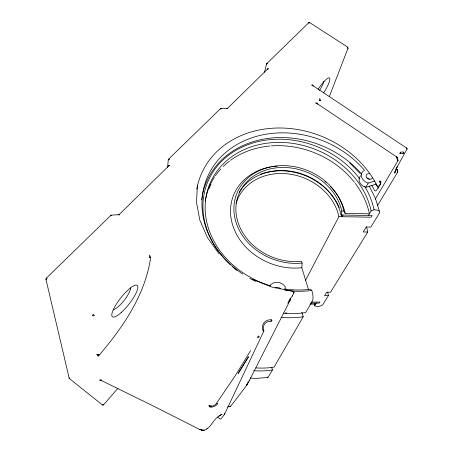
<?xml version="1.0" encoding="UTF-8"?>
<svg xmlns="http://www.w3.org/2000/svg" width="453" height="453" viewBox="0 0 453 453"><rect width="100%" height="100%" fill="white"/><g stroke="black" fill="none" stroke-linecap="round" stroke-linejoin="round"><path stroke-width="0.68" d="M309.818 22.837L309.495 22.797A0.912 0.64 51.2 0 0 308.567 22.995A0.895 0.64 17.6 0 1 309.575 22.882M271.217 319.756L270.996 321.251A7.718 7.067 28.3 0 0 263.776 330.424A1.161 1.07 27.2 0 1 263.635 331.415A1.161 0.453 38.6 0 0 262.904 330.305A8.89 8.131 28.3 0 1 271.217 319.756A1.149 0.464 38.5 0 1 271.936 320.866A1.149 1.048 27.2 0 1 270.996 321.251M197.429 185.192L196.494 202.338L199.813 220.096L207.372 237.502L218.952 253.703M308.533 289.744L301.817 267.746L302.117 263.051L301.46 261.347A54.513 45.855 21.3 0 1 237.129 219.195A54.513 45.855 21.3 0 1 278.533 167.633A54.513 45.855 21.3 0 1 341.811 211.098L343.85 210.951L345.186 213.374L369.421 213.816A84.802 71.534 21.4 0 0 362.502 194.796M111.5 215.113L111.5 215.266A1.127 0.957 0.2 0 0 110.725 215.588A1.127 0.408 44.6 0 1 111.557 215.662L111.5 215.113L118.675 214.705L119.315 215.039L119.292 214.416L168.85 165.826L169.886 165.504L168.952 165.419A1.059 0.872 7.7 0 1 168.726 166.047L168.85 165.826M167.57 167.497L168.273 159.75M347.683 47.169L347.621 47.423A0.906 0.657 20.1 0 1 347.898 48.397A0.912 0.657 47.2 0 0 347.4 47.271L347.661 47.112L309.784 22.656M150.651 257.61A1.144 1.002 3 0 0 149.264 257.547L149.66 255.028L150.651 257.61C145.283 294.744 123.131 327.123 99.258 355.078L98.182 356.081L96.766 354.427A1.07 0.985 -16 0 0 98.267 354.286L99.258 355.078M396.262 168.624L397.598 170.571L397.621 170.26L397.196 169.677L397.762 171.132L397.491 172.383A0.861 0.832 31.2 0 0 397.241 171.211L397.241 169.852L396.052 168.267M236.053 203.357A53.765 45.442 21.4 0 1 288.804 173.986A53.765 45.442 21.4 0 1 338.901 216.647L371.217 217.208L372.213 215.554L341.075 214.999L341.811 211.098M217.78 417.151L220.011 418.844A0.832 0.821 48.2 0 0 221.166 418.702L224.478 414.376A0.832 0.815 43.7 0 0 224.597 413.623L224.445 413.759M264.507 72.248L266.568 64.043M119.292 214.416L119.275 214.535A1.121 0.951 1.1 0 1 118.51 214.864L118.675 214.705M103.426 404.784L103.601 404.778A0.872 0.821 -28.1 0 1 102.384 404.914L102.689 404.784M208.975 405.712C208.941 409.093 216.862 406.041 217.644 403.668A1.065 0.311 36.4 0 1 216.557 403.227C214.949 405.594 211.687 406.913 208.975 405.712L211.46 406.171M329.297 96.687L347.995 48.256M312.802 85.6L313.074 86.036A0.946 0.719 18.2 0 1 312.893 85.294L312.813 84.887L311.421 85.073L312.802 85.6L406.624 148.063A0.98 0.753 26.7 0 1 406.97 149.201L397.332 166.517M224.575 414.206L263.771 331.194M249.235 380.713L290.379 299.846M292.332 296.007L293.94 292.836M305.537 280.316L338.901 216.647M342.983 215.033L342.094 216.704A57.129 48.29 21.4 0 0 341.636 214.728M360.724 175.673A8.222 6.546 26.1 0 0 365.826 187.372L368.193 183.074L374.608 181.07M250.583 350.65L235.362 375.588L216.557 403.227M271.709 367.292L272.423 369.954L268.21 377.23A5.544 1.302 79 0 1 267.134 376.885M301.828 312.111L303.216 316.783L274.076 367.1A76.381 68.867 22.3 0 1 255.894 367.893M371.783 185.396A95.985 80.719 21.4 0 1 374.438 190.3A0.991 0.793 27.1 0 0 376.12 190.645L378.147 188.063L380.843 183.42L378.799 186.019A1.002 0.798 27.1 0 1 377.1 185.673A97.061 81.297 21.3 0 0 277.372 128.012A97.061 81.297 21.3 0 0 196.783 189.167M375.294 199.127L397.853 160.792A0.991 0.764 26.9 0 0 397.893 160.051A6.591 5.074 27.2 0 1 397.281 157.78A0.991 0.764 26.7 0 0 396.811 157.027L317.032 103.533L315.628 103.007L317.213 103.035A0.963 0.736 19.8 0 0 317.479 104.111L317.032 103.533M327.723 292.247A75.56 68.318 22.3 0 1 328.38 295.656L322.91 304.495A5.17 1.954 -6.5 0 1 316.709 306.534L314.648 305.843L316.273 303.102M368.425 215.486L371.126 210.951L374.076 209.801L375.039 209.818A6.738 3.199 -10.1 0 1 379.325 213.323L370.803 227.095L366.211 227.027L363.204 231.976L367.745 232.038A90.696 77.752 21.5 0 0 366.471 226.743M377.638 205.345L397.706 172.049M367.745 232.038L330.52 292.202L326.641 292.208L324.546 295.667L328.38 295.656M267.553 69.054L267.395 69.298A0.946 0.713 15.6 0 0 267.553 68.777L268.527 68.72L267.553 69.054L227.57 108.352A0.991 0.776 13.1 0 1 227.168 108.567M230.096 406.098L230.685 406.262L247.213 384.659A0.81 0.776 35.1 0 0 247.321 383.946M400.469 152.253L399.665 153.42A0.985 0.753 26.7 0 0 400.582 153.601A6.591 5.074 27.2 0 1 403.102 153.431A0.985 0.753 26.9 0 0 403.844 153.171A0.98 0.657 36.2 0 0 403.363 152.061A7.588 5.838 27.2 0 0 400.469 152.253A0.98 0.521 76.3 0 1 400.582 153.601M397.853 160.792A0.985 0.651 36.3 0 0 397.366 159.677A7.588 5.838 27.2 0 1 396.664 157.061L396.907 156.8M103.584 404.818L117.859 388.442M150.532 404.614L199.932 429.574C208.975 433.43 212.366 419.631 218.907 416.171M227.434 407.02A5.532 5.385 43.9 0 1 229.999 406.567L229.999 406.567A0.827 0.804 40 0 0 230.685 406.262M406.732 147.865L406.494 148.091A0.974 0.663 36.1 0 1 406.97 149.201M150.226 404.489L100.509 380.078L99.615 380.061A0.968 0.906 -21.4 0 0 100.974 379.92L101.104 379.778M46.234 278.267L110.747 215.464M168.533 159.218L220.254 108.873M266.8 63.567L308.64 22.837M226.964 108.493L227.802 108.601L227.638 108.188M247.213 384.659L246.619 384.523M224.478 414.376L224.065 414.302M69.785 378.504L69.445 378.6A0.872 0.798 -23.8 0 1 69.264 377.643M199.932 429.574L199.994 429.263L201.8 429.863L200.889 429.642M101.393 380.327L101.019 380.452M394.484 173.035L395.48 172.718M365.826 187.372L376.001 184.173M293.04 291.279L292.927 291.37A1.121 0.997 27.2 0 1 293.821 293.046A1.121 0.504 38.3 0 0 293.148 291.93L293.04 291.279L272.072 287.145L252.072 279.184M220.968 108.556L220.849 108.771A0.997 0.781 12.7 0 0 220.198 109.02A1.008 0.555 47.3 0 1 221.098 108.93L220.968 108.556L227.151 108.38M267.916 377.485L255.067 378.459L250.271 378.012M311.443 302.1L319.903 302.066L319.286 303.091L310.673 303.125M310.011 304.15L315.667 304.122M69.479 378.646L102.406 404.948M283.318 313.204A91.88 78.431 21.5 0 0 305.645 312.593L312.434 300.871A7.18 2.271 79.9 0 0 312.1 291.449L311.8 290.475L310.526 289.246A85.413 71.868 21.4 0 1 284.744 288.997M349.705 162.91L360.197 173.51M229.948 406.567L229.92 406.177M369.144 185.968L375.35 198.176L379.518 211.625M100.696 380.192L100.974 379.92M98.182 356.081L98.267 354.286M45.957 279.422L69.207 378.261M397.241 169.852L397.4 170.979M301.817 267.746A58.998 49.728 21.4 0 1 232.689 225.175A58.998 49.728 21.4 0 1 270.328 167.027M271.732 166.783A58.998 49.728 21.4 0 1 277.111 166.16M324.892 181.472A58.998 49.728 21.4 0 1 325.939 182.338M330.373 186.489A58.998 49.728 21.4 0 1 345.186 213.374M302.117 263.051A56.585 47.593 21.3 0 1 235.198 219.394A56.585 47.593 21.3 0 1 278.131 165.798A56.585 47.593 21.3 0 1 343.85 210.951M205.266 201.189A84.802 71.534 21.4 0 1 205.486 199.835M205.736 198.493A84.802 71.534 21.4 0 1 214.66 176.806M215.413 175.696A84.802 71.534 21.4 0 1 220.883 168.878M223.233 166.461A84.802 71.534 21.4 0 1 229.411 161.138M230.503 160.322A84.802 71.534 21.4 0 1 269.841 146.025M271.205 145.911A84.802 71.534 21.4 0 1 311.783 151.71M312.445 151.959A84.802 71.534 21.4 0 1 322.168 156.206M322.802 156.523A84.802 71.534 21.4 0 1 354.422 182.321M355.254 183.397A84.802 71.534 21.4 0 1 362.168 194.167M209.054 188.408A84.445 71.336 21.4 0 1 210.917 184.422M239.161 192.338A55.357 46.721 21.4 0 1 295.158 172.083A55.357 46.721 21.4 0 1 341.075 214.999M260.226 174.394A57.129 48.29 21.4 0 1 334.943 199.609M335.294 200.158A57.129 48.29 21.4 0 1 339.201 207.593M314.297 303.878A65.306 59.519 22.5 0 1 314.648 305.843M270.469 285.82A85.413 71.868 21.4 0 1 205.43 201.398A85.413 71.868 21.4 0 1 284.535 142.559A85.413 71.868 21.4 0 1 371.126 210.951M311.8 290.475A88.075 74.037 21.3 0 1 284.931 290.214L285.265 286.862A9.241 8.239 25 0 0 269.654 286.002M255.883 281.426A88.075 74.037 21.3 0 1 249.716 278.272M242.661 273.98A88.075 74.037 21.3 0 1 226.868 156.596A88.075 74.037 21.3 0 1 359.784 178.946M364.699 186.279A88.075 74.037 21.3 0 1 374.076 209.801M286.777 312.961A85.821 73.556 21.5 0 1 285.396 312.915M303.216 316.783A90.696 77.752 21.5 0 1 281.177 317.411M272.423 369.954A75.56 68.318 22.3 0 1 253.759 370.696M375.764 183.771A101.155 85.079 21.4 0 1 378.147 188.063M379.54 181.036A102.287 85.696 21.3 0 1 380.526 182.825M323.935 81.132A12.186 2.52 -57.1 0 1 319.575 90.385M318.102 89.32A16.467 3.324 -57.1 0 1 329.405 77.95A16.467 3.324 -57.1 0 1 323.736 92.831M130.634 287.904A14.796 3.907 -51.6 0 1 123.963 300.582A14.796 3.907 -51.6 0 1 113.182 309.875M290.09 298.72A1.099 0.98 27.5 0 1 290.26 300.05L287.74 303.255L289.671 299.444L292.208 296.211A1.11 0.991 27.4 0 0 292.389 295.537M249.292 380.339A0.827 0.781 34.4 0 1 249.139 380.877L246.109 385.537L248.063 382.983A0.815 0.776 34.8 0 0 247.967 381.941M207.276 428.498A0.946 0.702 43.9 0 1 206.783 428.748M262.904 330.305A1.161 0.334 -20.8 0 1 263.776 330.424M397.366 159.677A1.014 0.413 -27.5 0 1 397.893 160.051M396.664 157.061A1.002 0.583 -3.7 0 1 397.281 157.78M403.363 152.061A0.991 0.311 -81.3 0 1 403.102 153.431M275.271 287.91A3.698 3.296 25 0 1 280.379 288.731M372.411 177.706A3.318 2.633 26 0 1 368.714 179.043A3.318 2.633 26 0 1 366.16 175.662A3.318 2.633 26 0 1 369.416 173.742M367.055 178.097A3.29 2.616 26.1 0 1 369.269 179.28M368.193 183.074A8.301 6.58 26 0 1 361.585 176.981A8.301 6.58 26 0 1 364.495 170.288A93.584 78.443 21.7 0 0 231.29 148.148A93.584 78.443 21.7 0 0 230.305 264.688M201.647 199.977A92.627 77.922 21.7 0 1 265.554 138.777A92.627 77.922 21.7 0 1 361.743 174.15M236.998 270.469A93.584 78.443 21.7 0 1 232.349 266.562M320.588 100.628L320.565 100.781A0.957 0.73 19.8 0 0 319.269 100.815L319.744 98.573L320.588 100.628M395.203 171.211L394.614 172.904L397.241 166.664L395.203 171.211M257.661 337.083L257.587 337.219A1.166 1.076 27.3 0 0 259.19 337.072A1.166 0.442 38.7 0 0 258.448 335.962L257.661 337.083M246.047 360.775L238.142 373.47L248.516 356.743L246.047 360.775M220.283 415.095L219.009 416.052L222.038 414.297L220.283 415.095M204.026 430.282L201.296 430.129L204.026 430.282M380.486 181.098A1.031 0.402 -27 0 0 379.291 181.863A1.014 0.798 27 0 0 381.001 182.214A1.008 0.629 36.8 0 0 380.486 181.098M121.144 312.604A20.006 5.153 -51.7 0 0 137.491 285.696A20.006 5.153 -51.7 0 0 115.815 304.999A20.006 5.153 -51.7 0 0 121.144 312.604M47.004 278.555A1.2 0.425 -49.6 0 0 46.285 279.875A1.223 1.059 -11.2 0 1 46.234 278.369A1.195 0.306 43.3 0 1 47.004 278.555M94.173 315.486A1.2 0.317 42.2 0 0 93.21 314.325A1.217 0.34 -50.8 0 0 92.452 315.633A1.223 1.104 -10.3 0 0 94.173 315.486M267.655 63.567A0.946 0.629 -14.3 0 0 266.574 64.23A0.94 0.708 15.7 0 1 266.732 63.714A0.957 0.6 49 0 1 267.655 63.567M169.365 159.337A1.053 0.595 -6.1 0 0 168.267 159.977A1.053 0.866 7.9 0 1 168.493 159.354A1.065 0.493 45.9 0 1 169.365 159.337"/></g></svg>
